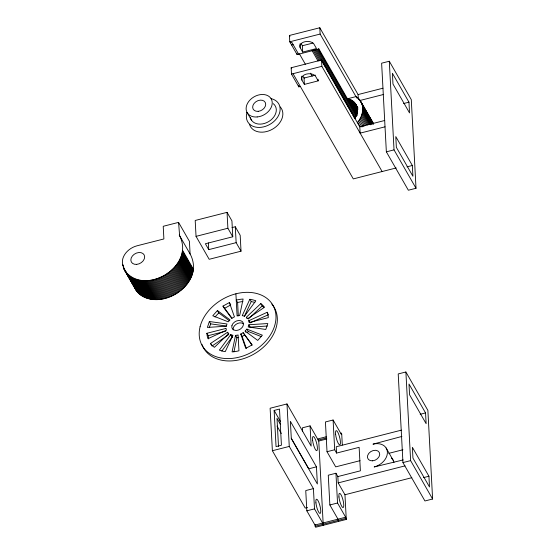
<?xml version="1.0" encoding="UTF-8"?>
<svg xmlns="http://www.w3.org/2000/svg" width="555" height="555" viewBox="0 0 555 555"><rect width="100%" height="100%" fill="white"/><g stroke="black" fill="none" stroke-linecap="round" stroke-linejoin="round"><path stroke-width="0.83" d="M357.351 122.572C364.024 115.516 365.336 102.023 355.963 96.612L320.131 34.056L319.798 27.75L289.426 35.464L289.765 41.791L297.098 54.591L318.945 49.02L356.921 115.315M124.799 270.625C141.893 293.63 183.212 273.553 182.644 247.01A47.661 35.367 -29.8 0 0 179.626 235.715L178.564 222.382L163.219 226.294L163.892 238.955L137.071 245.789A16.296 12.092 -29.8 0 0 122.62 263.986L124.424 269.945L135.656 289.585C152.75 312.59 194.07 292.513 193.501 265.97A47.661 35.367 -29.8 0 0 190.483 254.676L179.237 235.042M235.528 335.373L232.08 351.898A32.592 24.177 -29.8 0 0 238.948 350.788L238.102 334.963A12.224 9.067 -29.8 0 1 235.528 335.373L236.888 337.745L233.953 351.787M248.917 324.744L248.168 326.964L265.796 329.469L267.794 323.537L248.917 324.744L250.201 327.457M209.45 327.096L210.733 323.877L209.374 321.505L207.383 327.436L226.267 326.201L227.009 323.981L209.374 321.505M249.833 299.277L242.23 315.649A12.224 9.067 -29.8 0 1 244.464 316.246L255.793 300.838L255.21 300.609A32.592 24.177 -29.8 0 0 249.958 299.291L251.318 301.656A32.592 24.177 -29.8 0 1 254.884 302.426M244.311 316.461L251.186 301.642M354.777 118.451C360.244 111.513 356.719 99.824 347.451 98.783L355.963 96.612M230.727 334.686L219.426 350.101L219.981 350.316A32.592 24.177 -29.8 0 0 225.233 351.634L232.954 335.275A12.224 9.067 -29.8 0 1 230.727 334.686L232.087 337.051A12.224 9.067 -29.8 0 0 232.344 337.156M221.806 351.079L232.087 337.051M245.143 331.078L257.728 340.43L262.383 335.192L246.892 329.108L245.143 331.078L245.907 332.32M246.892 329.108L248.251 331.481L247.454 332.473M214.979 317.016L218.774 312.902L217.421 310.536L212.773 315.781L228.285 321.831L230.027 319.867L217.421 310.536M246.295 317.266L260.801 303.613L261.127 303.842A32.592 24.177 -29.8 0 1 264.527 307.248L247.697 318.632A12.224 9.067 -29.8 0 0 246.42 317.356L246.975 318.452M248.286 319.042L262.161 305.978L260.801 303.613M210.518 343.469L227.495 332.292A12.224 9.067 -29.8 0 0 228.771 333.569L214.424 347.34L214.064 347.09A32.592 24.177 -29.8 0 1 210.657 343.684L211.538 345.245M228.091 335.053L212.017 346.049M222.999 306.082L229.381 302.551L230.734 304.917L224.352 308.455L222.999 306.082L232.046 318.244A12.224 9.067 -29.8 0 1 234.432 316.905L229.381 302.551M267.226 312.271L267.441 312.853A32.592 24.177 -29.8 0 1 268.294 317.64L249.105 322.531A12.224 9.067 -29.8 0 0 248.786 320.734L267.226 312.271L267.905 313.457M268.585 314.643L250.062 322.885L248.709 320.519M289.765 41.791L320.131 34.056M290.307 42.742L291.847 42.353L298.632 54.203M291.597 44.99L293.13 44.601M300.352 86.49L298.819 86.878L291.493 74.086L291.153 67.752L321.518 60.016L359.793 126.838L360.133 133.144L382.117 171.537L396.221 167.957M291.493 74.086L321.851 66.322L360.133 133.144L385.024 126.824M303.134 76.465L304.05 78.061L304.723 77.887M389.298 61.237L381.625 63.194L386.356 151.834L408.348 190.226L416.021 188.277L411.29 99.629L389.298 61.237L394.029 149.878L416.021 188.277M301.726 76.174L301.934 80.135L304.376 84.402L318.188 80.864L318.112 79.289M319.798 27.75L358.072 94.572L382.957 88.203M360.063 100.455L383.297 94.537M403.589 103.542L408.959 102.175L409.535 112.936L392.975 84.027L392.399 73.26L408.959 102.175M359.793 126.838L384.684 120.497M386.356 151.834L394.029 149.878M382.117 171.537L353.292 178.911L293.026 73.69M241.03 251.186L236.146 242.653L208.742 249.632L205.378 243.756L232.774 236.777L231.928 220.883L227.044 212.35L195.194 220.467L196.04 236.354L209.179 259.296L241.03 251.186L240.183 235.292L235.292 226.759L231.976 227.605M406.968 166.861L412.344 165.487L412.913 176.254L396.36 147.339L395.784 136.579L412.344 165.487M196.04 236.354L227.89 228.244L232.774 236.777M206.897 333.284L226.086 328.394A12.224 9.067 -29.8 0 0 226.405 330.19L207.972 338.696L207.75 338.078A32.592 24.177 -29.8 0 1 206.897 333.284L208.257 335.657A32.592 24.177 -29.8 0 0 208.694 338.897M208.257 335.657L225.774 331.189M405.892 371.982L398.212 373.938L402.951 462.579L424.936 500.971L432.609 499.014L427.877 410.374L405.892 371.982L410.624 460.622L432.609 499.014M302.579 431.2L302.399 427.822L310.072 425.865L311.154 446.13L286.997 403.943L270.112 408.244L272.38 450.729L305.222 508.068L307.525 507.485M274.121 410.429L279.491 409.063L281.42 445.214L276.05 446.588L274.121 410.429L280.518 421.606M342.31 444.971L341.72 433.899L341.172 432.956L341.242 434.218L333.097 420.003L325.424 421.953L327.013 451.714L335.699 466.873L360.042 460.671M326.229 436.764L318.154 438.818L318.216 440.087L326.298 438.027M272.38 450.729L289.266 446.428L313.422 488.615L314.505 508.873L322.642 523.081L323.253 525.294M420.184 414.287L425.553 412.913L426.129 423.68L409.569 394.765L408.993 384.004L425.553 412.913M310.072 425.865L318.764 441.031L326.839 438.97M401.445 430.132L336.247 446.747L336.587 453.074L359.134 447.33L360.389 470.82L337.842 476.565L335.942 473.248L328.269 475.205L329.857 504.96L337.995 519.168L338.606 521.381M327.013 451.714L334.686 449.758L336.587 453.074M401.917 436.431L372.967 444.16A14.673 10.885 -29.8 0 1 387.39 452.034A14.673 10.885 -29.8 0 1 374.181 466.956L403.166 459.922M316.447 466.845L290.39 421.342L291.306 438.506L317.37 484.002L316.447 466.845L308.774 468.802L291.257 438.221M388.833 453.338L402.909 449.751M402.951 462.579L410.624 460.622M313.422 488.615L305.75 490.565L306.832 510.829L314.969 525.037L315.58 527.25L346.278 519.431L344.96 494.734L338.182 482.899L337.842 476.565M338.182 482.899L405.046 465.86M344.96 494.734L411.824 477.695M423.562 477.598L428.932 476.232L429.508 486.999L412.948 458.083L412.372 447.316L428.932 476.232M306.832 510.829L314.505 508.873M329.857 504.96L337.53 503.01L345.668 517.211L346.278 519.431M314.969 525.037L345.668 517.211M315.039 526.3L345.737 518.481M301.136 43.616L302.357 45.746L312.916 43.061M302.69 52.087L316.503 48.562L314.061 44.296A7.333 4.606 -3.1 0 0 312.43 42.686L311.91 42.402A7.333 4.606 -3.1 0 0 306.575 41.479L304.709 41.791A7.333 4.606 -3.1 0 0 300.539 44.289L300.345 44.566A7.333 4.606 -3.1 0 0 300.241 47.82L302.69 52.087L302.357 45.746M304.827 77.86L315.413 75.168M250.277 327.11L267.434 326.021M210.733 323.877L226.69 326.111M318.945 49.02L318.098 48.868L356.553 116.009M248.251 331.481L261.419 336.649M262.161 305.978L262.48 306.207A32.592 24.177 -29.8 0 1 263.722 307.262M243.368 323.773L243.118 323.593A6.119 4.537 -29.8 0 0 234.453 325.806L234.224 326.104A6.119 4.537 -29.8 0 0 233.322 328.019L233.253 328.345A6.119 4.537 -29.8 0 0 233.273 329.913M218.774 312.902L229.201 320.624M224.352 308.455L231.9 318.584M243.139 332.681L252.157 344.863L245.775 348.394L240.752 334.02A12.224 9.067 -29.8 0 0 243.139 332.681L252.012 345.203M361.173 102.148L373.598 123.855M359.876 100.115L373.425 123.557M359.092 99.185L360.805 102.175M361.666 103.674L373.238 123.848M358.225 98.318L359.085 99.817M362.408 105.568L373.127 124.278M362.63 106.789L372.488 124.001M356.254 96.785L357.115 98.284M362.748 108.038L371.746 123.758M362.762 109.314L371.337 124.285M362.679 110.611L370.823 124.833M362.498 111.923L369.783 124.646M362.214 113.241L368.645 124.466M361.832 114.566L367.833 125.041M355.7 104.062L357.843 107.968M355.165 103.299L357.746 107.809M354.562 102.585L357.732 108.1M353.896 101.919L357.767 108.683M353.16 101.301L357.899 109.564M361.361 115.884L366.501 124.868M352.376 100.739L357.538 109.758M351.53 100.233L357.552 110.757M360.785 117.195L365.502 125.43M350.635 99.789L357.517 111.812M349.685 99.4L357.434 112.929M360.126 118.493L364.413 125.978M348.7 99.081L357.302 114.108M347.666 98.818L357.136 115.35M359.376 119.776L363.234 126.512M358.537 121.032L361.964 127.019M317.432 49.485L355.887 116.626M316.308 49.423L355.616 118.055M357.614 122.253L360.188 126.741M315.164 49.43L325.847 68.078M326.701 69.576L351.912 113.588M352.765 115.079L354.902 118.812M314.005 49.506L320.408 60.689M313.256 50.387L319.236 60.828M312.076 50.588L318.057 61.036M318.188 80.864L315.746 76.604A7.333 4.606 -3.1 0 0 314.29 75.105L313.415 74.613A7.333 4.606 -3.1 0 0 308.268 73.787L306.402 74.099A7.333 4.606 -3.1 0 0 305.305 74.446L304.695 74.703A7.333 4.606 -3.1 0 0 301.934 80.135M289.426 35.464L289.974 36.408M299.381 53.793L305.368 64.234M310.495 73.191L312.201 76.174M291.153 67.752L291.694 68.702M247.01 112.353L251.415 120.046M386.107 447.94L393.245 460.407M238.31 315.837L237.602 302.51L236.243 300.137A32.592 24.177 -29.8 0 1 243.104 299.034L239.663 315.552A12.224 9.067 -29.8 0 0 237.089 315.968L235.903 293.803M178.564 222.382L189.422 241.342L190.101 254.003M240.752 334.02L242.112 336.392L246.295 348.367M182.56 250.319L193.417 269.279M230.637 334.804L231.997 337.176M182.456 251.165L193.313 270.125M182.324 252.012L193.182 270.965M280.428 424.318L277 418.338L278.506 446.456M182.158 252.858L193.015 271.818M227.439 332.216L228.799 334.582M181.964 253.704L192.821 272.665M181.735 254.558L192.592 273.518M181.471 255.411L192.328 274.371M181.18 256.257L192.037 275.218M180.861 257.104L191.718 276.064M277.021 426.046L281.302 433.524M180.507 257.95L191.364 276.91M180.125 258.796L190.982 277.757M179.716 259.636L190.573 278.596M179.272 260.468L190.129 279.429M178.8 261.294L189.664 280.254M178.308 262.113L189.165 281.073M177.78 262.924L188.638 281.885M177.225 263.729L188.083 282.689M176.65 264.52L187.507 283.48M176.046 265.304L186.903 284.264M175.415 266.074L186.272 285.034M174.763 266.83L185.62 285.79M174.083 267.579L184.94 286.54M173.382 268.315L184.239 287.268M172.66 269.029L183.518 287.99M171.911 269.73L182.768 288.69M171.148 270.417L182.005 289.377M170.357 271.09L181.221 290.05M169.553 271.742L180.417 290.695M168.734 272.373L179.591 291.333M167.894 272.984L178.752 291.944M167.034 273.58L177.891 292.541M166.16 274.156L177.024 293.116M165.279 274.711L176.136 293.671M164.377 275.245L175.234 294.205M163.461 275.752L174.319 294.712M162.539 276.244L173.396 295.198M161.602 276.709L172.459 295.662M160.652 277.146L171.516 296.106M159.701 277.562L170.558 296.523M158.737 277.958L169.594 296.918M157.773 278.326L168.63 297.286M156.794 278.666L167.652 297.626M155.816 278.985L166.673 297.945M154.831 279.276L165.695 298.236M153.846 279.54L164.71 298.5M152.861 279.775L163.718 298.736M151.876 279.991L162.733 298.951M150.891 280.171L161.748 299.131M149.906 280.33L160.763 299.291M148.927 280.455L159.784 299.416M147.949 280.559L158.806 299.52M146.978 280.636L157.835 299.596M146.007 280.677L156.864 299.638M145.049 280.698L155.906 299.658M144.099 280.684L154.956 299.644M143.155 280.65L154.012 299.61M142.219 280.587L153.083 299.547M141.296 280.49L152.16 299.45M140.387 280.372L151.251 299.332M139.492 280.226L150.35 299.18M138.611 280.046L149.468 299.006M137.744 279.845L148.601 298.805M136.891 279.616L147.748 298.576M136.058 279.359L146.915 298.319M135.24 279.075L146.097 298.035M134.442 278.77L145.299 297.73M133.658 278.43L144.515 297.39M132.902 278.076L143.759 297.036M132.159 277.687L143.017 296.647M131.445 277.278L142.302 296.238M130.751 276.841L141.608 295.801M130.078 276.39L140.935 295.343M129.433 275.904L140.29 294.865M122.676 264.763L123.508 266.22M128.809 275.405L139.666 294.365M128.212 274.878L139.069 293.838M122.828 265.54L123.668 266.997M127.643 274.33L138.5 293.29M123.238 267.066L124.07 268.523M124.91 269.98L137.959 292.721M123.487 267.808L137.439 292.131M123.772 268.537L136.953 291.521M124.084 269.244L136.488 290.896M135.656 289.585L134.345 286.769M201.93 344.371L202.325 345.474A40.737 30.227 -29.8 0 0 209.54 354.86L211.219 356.06A40.737 30.227 -29.8 0 0 223.499 360.549L225.829 360.826A40.737 30.227 -29.8 0 0 255.196 353.341L257.437 351.905A40.737 30.227 -29.8 0 0 268.918 341.353L270.424 339.348A40.737 30.227 -29.8 0 0 276.452 326.583L276.917 324.418A40.737 30.227 -29.8 0 0 276.258 312.07L275.578 310.196A40.737 30.227 -29.8 0 0 271.784 304.036M133.88 285.27L134.095 286.026M358.072 94.572L358.322 99.303M321.518 60.016L321.851 66.322M333.097 420.003L334.686 449.758M335.942 473.248L337.53 503.01M304.05 78.061L304.376 84.402M300.033 43.859L300.241 47.82M318.764 441.031L323.142 523.164M297.029 53.322L297.098 54.591M298.743 85.394L298.819 86.878M315.441 524.669L315.531 526.39M286.997 403.943L289.266 446.428M235.292 226.759L236.146 242.653M227.044 212.35L227.89 228.244M208.389 242.937L208.742 249.632M391.511 458.146A14.673 10.885 -29.8 0 1 393.981 462.426M271.048 98.644A17.927 13.299 -29.8 0 1 278.721 115.162A17.927 13.299 -29.8 0 1 257.478 127.372A17.927 13.299 -29.8 0 1 247.024 112.457M273.247 103.667A13.847 10.274 -29.8 0 1 268.773 121.531A13.847 10.274 -29.8 0 1 250.388 117.556M280.213 106.907A17.927 13.299 -29.8 0 1 272.609 129.121A17.927 13.299 -29.8 0 1 249.549 124.535M244.498 335.053A12.224 9.067 -29.8 0 1 242.112 336.392M238.705 337.502A12.224 9.067 -29.8 0 1 236.888 337.745M237.602 302.51A32.592 24.177 -29.8 0 1 242.951 301.531M200.091 326.715L199.627 328.879A40.737 30.227 -29.8 0 0 200.293 341.228L200.965 343.101A40.737 30.227 -29.8 0 0 208.18 352.494L209.859 353.688A40.737 30.227 -29.8 0 0 222.139 358.183L224.47 358.454A40.737 30.227 -29.8 0 0 253.843 350.968L256.084 349.532A40.737 30.227 -29.8 0 0 267.559 338.987L269.064 336.975A40.737 30.227 -29.8 0 0 275.1 324.21L275.558 322.053A40.737 30.227 -29.8 0 0 274.898 309.697L274.219 307.824A40.737 30.227 -29.8 0 0 267.01 298.437L265.332 297.237A40.737 30.227 -29.8 0 0 253.052 292.749L250.714 292.471A40.737 30.227 -29.8 0 0 221.348 299.957L219.107 301.393A40.737 30.227 -29.8 0 0 207.632 311.938L206.12 313.95A40.737 30.227 -29.8 0 0 200.091 326.715M231.962 325.653L231.893 325.979A6.119 4.537 -29.8 0 0 231.99 327.832L232.094 328.116A6.119 4.537 -29.8 0 0 233.176 329.524L233.426 329.705A6.119 4.537 -29.8 0 0 242.098 327.492L242.32 327.193A6.119 4.537 -29.8 0 0 243.229 325.279L243.298 324.952A6.119 4.537 -29.8 0 0 243.201 323.093L243.097 322.816A6.119 4.537 -29.8 0 0 242.015 321.4L241.758 321.227A6.119 4.537 -29.8 0 0 233.093 323.433L232.864 323.731A6.119 4.537 -29.8 0 0 231.962 325.653M335.608 434.287A7.333 1.72 75.7 0 0 339.729 444.833A7.333 1.72 75.7 0 0 338.612 434.031A7.333 1.72 75.7 0 0 335.608 434.287M312.597 440.281A7.333 1.72 75.7 0 0 316.738 450.695A7.333 1.72 75.7 0 0 315.538 439.768A7.333 1.72 75.7 0 0 312.597 440.281M338.952 496.975A7.333 1.72 75.7 0 0 343.059 507.575A7.333 1.72 75.7 0 0 341.984 496.829A7.333 1.72 75.7 0 0 338.952 496.975M315.927 502.872A7.333 1.72 75.7 0 0 320.048 513.444A7.333 1.72 75.7 0 0 318.952 502.663A7.333 1.72 75.7 0 0 315.927 502.872M372.641 460.83A6.521 4.835 -29.8 0 0 379.301 452.45A6.521 4.835 -29.8 0 0 368.784 453.393A6.521 4.835 -29.8 0 0 372.641 460.83M257.194 116.952A13.847 10.274 -29.8 0 0 271.346 99.137A13.847 10.274 -29.8 0 0 248.987 101.149A13.847 10.274 -29.8 0 0 257.194 116.952M258.186 111.347A6.924 5.141 -29.8 0 0 265.262 102.446A6.924 5.141 -29.8 0 0 254.086 103.445A6.924 5.141 -29.8 0 0 258.186 111.347M136.703 264.381A7.333 5.439 -29.8 0 0 144.189 254.953A7.333 5.439 -29.8 0 0 132.354 256.022A7.333 5.439 -29.8 0 0 136.703 264.381"/></g></svg>
